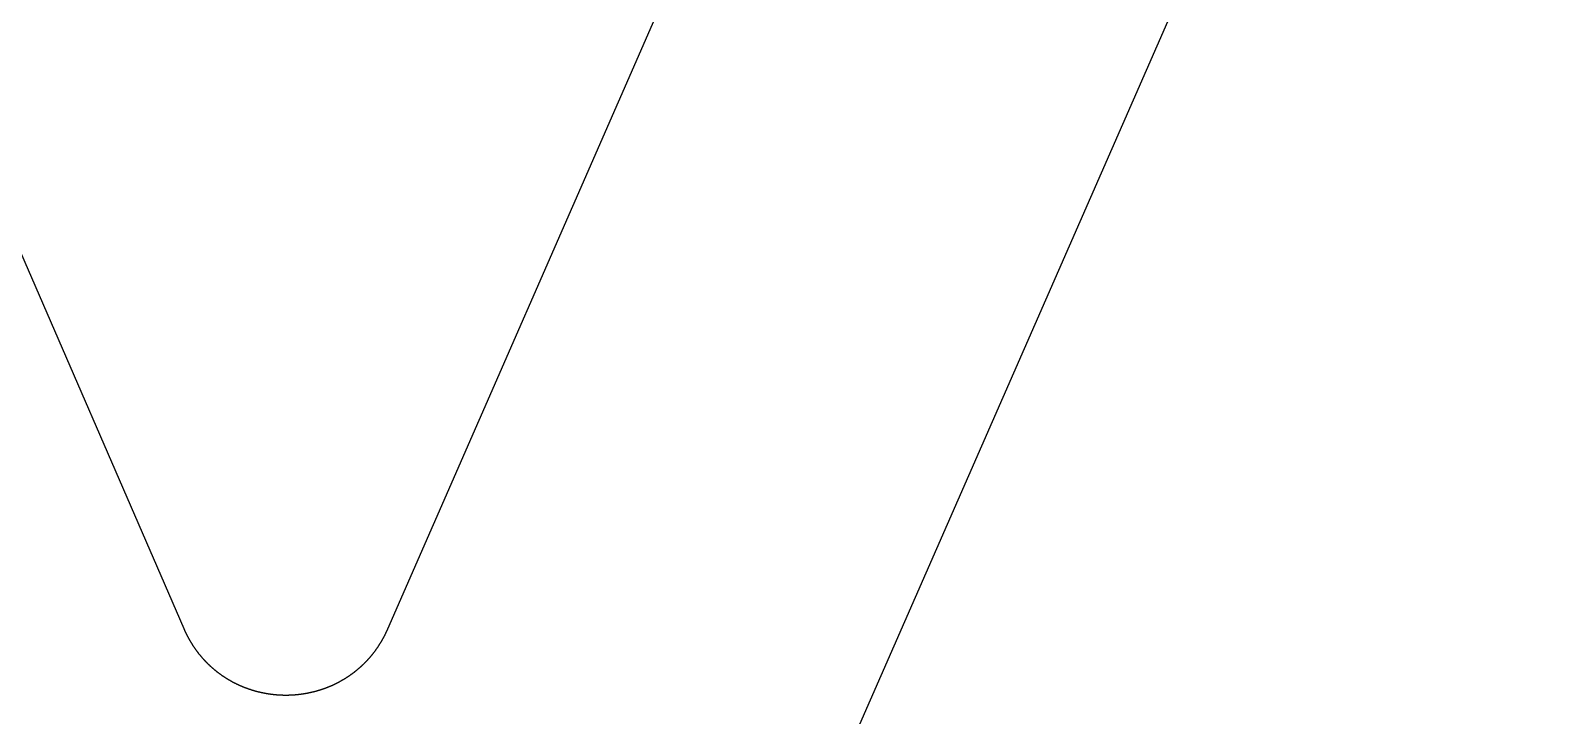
# Model space of a CAD drawing. Header units: millimetres. Extents: x -275 to 275, y -100 to 100.
# Drawn here: x -129.22 to -106.06, y -11.67 to -1.16 of the extents above; entities that cross this region are included whole.
import ezdxf

# ---------------------------------------------------------------- set-up
doc = ezdxf.new("R2010")
doc.units = ezdxf.units.MM

msp = doc.modelspace()

# ---------------------------------------------------------------- linework, layer by layer
for p, q in [((-123.745, -10.338), (-112.706, 14.894)), ((-137.747, 14.707), (-126.866, -10.334)), ((-106.063, 12.038), (-121.976, -24.248))]:
    msp.add_line(p, q)
msp.add_lwpolyline([(-123.745, -10.338), (-123.747, -10.342), (-123.749, -10.346), (-123.75, -10.35), (-123.752, -10.354), (-123.754, -10.358), (-123.756, -10.362), (-123.758, -10.366), (-123.76, -10.37), (-123.761, -10.374), (-123.763, -10.378), (-123.765, -10.382), (-123.767, -10.386), (-123.769, -10.39), (-123.771, -10.394), (-123.773, -10.398), (-123.775, -10.402), (-123.777, -10.406), (-123.778, -10.41), (-123.78, -10.414), (-123.782, -10.418), (-123.784, -10.422), (-123.786, -10.426), (-123.788, -10.43), (-123.79, -10.434), (-123.792, -10.438), (-123.794, -10.441), (-123.796, -10.445), (-123.798, -10.449), (-123.8, -10.453), (-123.802, -10.457), (-123.804, -10.461), (-123.806, -10.465), (-123.808, -10.468), (-123.81, -10.472), (-123.812, -10.476), (-123.814, -10.48), (-123.816, -10.484), (-123.819, -10.487), (-123.821, -10.491), (-123.823, -10.495), (-123.825, -10.499), (-123.827, -10.502), (-123.829, -10.506), (-123.831, -10.51), (-123.833, -10.514), (-123.835, -10.517), (-123.838, -10.521), (-123.84, -10.525), (-123.842, -10.528), (-123.844, -10.532), (-123.846, -10.536), (-123.848, -10.539), (-123.851, -10.543), (-123.853, -10.547), (-123.855, -10.55), (-123.857, -10.554), (-123.859, -10.558), (-123.862, -10.561), (-123.864, -10.565), (-123.866, -10.568), (-123.868, -10.572), (-123.871, -10.576), (-123.873, -10.579), (-123.875, -10.583), (-123.877, -10.586), (-123.88, -10.59), (-123.882, -10.593), (-123.884, -10.597), (-123.887, -10.6), (-123.889, -10.604), (-123.891, -10.607), (-123.893, -10.611), (-123.896, -10.614), (-123.898, -10.618), (-123.9, -10.621), (-123.903, -10.625), (-123.905, -10.628), (-123.908, -10.632), (-123.91, -10.635), (-123.912, -10.639), (-123.915, -10.642), (-123.917, -10.646), (-123.919, -10.649), (-123.922, -10.652), (-123.924, -10.656), (-123.927, -10.659), (-123.929, -10.662), (-123.932, -10.666), (-123.934, -10.669), (-123.936, -10.673), (-123.939, -10.676), (-123.941, -10.679), (-123.944, -10.683), (-123.946, -10.686), (-123.949, -10.689), (-123.951, -10.693), (-123.954, -10.696), (-123.956, -10.699), (-123.959, -10.702), (-123.961, -10.706), (-123.964, -10.709), (-123.966, -10.712), (-123.969, -10.715), (-123.971, -10.719), (-123.974, -10.722), (-123.976, -10.725), (-123.979, -10.728), (-123.981, -10.732), (-123.984, -10.735), (-123.987, -10.738), (-123.989, -10.741), (-123.992, -10.744), (-123.994, -10.747), (-123.997, -10.751), (-124, -10.754), (-124.002, -10.757), (-124.005, -10.76), (-124.007, -10.763), (-124.01, -10.766), (-124.013, -10.769), (-124.015, -10.772), (-124.018, -10.776), (-124.021, -10.779), (-124.023, -10.782), (-124.026, -10.785), (-124.029, -10.788), (-124.031, -10.791), (-124.034, -10.794), (-124.037, -10.797), (-124.039, -10.8), (-124.042, -10.803), (-124.045, -10.806), (-124.047, -10.809), (-124.05, -10.812), (-124.053, -10.815), (-124.056, -10.818), (-124.058, -10.821), (-124.061, -10.824), (-124.064, -10.827), (-124.067, -10.83), (-124.069, -10.833), (-124.072, -10.836), (-124.075, -10.839), (-124.078, -10.842), (-124.08, -10.844), (-124.083, -10.847), (-124.086, -10.85), (-124.089, -10.853), (-124.092, -10.856), (-124.094, -10.859), (-124.097, -10.862), (-124.1, -10.865), (-124.103, -10.867), (-124.106, -10.87), (-124.108, -10.873), (-124.111, -10.876), (-124.114, -10.879), (-124.117, -10.881), (-124.12, -10.884), (-124.123, -10.887), (-124.126, -10.89), (-124.128, -10.893), (-124.131, -10.895), (-124.134, -10.898), (-124.137, -10.901), (-124.14, -10.903), (-124.143, -10.906), (-124.146, -10.909), (-124.149, -10.912), (-124.152, -10.914), (-124.155, -10.917), (-124.158, -10.92), (-124.16, -10.922), (-124.163, -10.925), (-124.166, -10.928), (-124.169, -10.93), (-124.172, -10.933), (-124.175, -10.936), (-124.178, -10.938), (-124.181, -10.941), (-124.184, -10.943), (-124.187, -10.946), (-124.19, -10.949), (-124.193, -10.951), (-124.196, -10.954), (-124.199, -10.956), (-124.202, -10.959), (-124.205, -10.962), (-124.208, -10.964), (-124.211, -10.967), (-124.214, -10.969), (-124.217, -10.972), (-124.22, -10.974), (-124.223, -10.977), (-124.226, -10.979), (-124.229, -10.982), (-124.232, -10.984), (-124.235, -10.987), (-124.238, -10.989), (-124.242, -10.991), (-124.245, -10.994), (-124.248, -10.996), (-124.251, -10.999), (-124.254, -11.001), (-124.257, -11.004), (-124.26, -11.006), (-124.263, -11.008), (-124.266, -11.011), (-124.269, -11.013), (-124.272, -11.016), (-124.276, -11.018), (-124.279, -11.02), (-124.282, -11.023), (-124.285, -11.025), (-124.288, -11.027), (-124.291, -11.03), (-124.294, -11.032), (-124.298, -11.034), (-124.301, -11.037), (-124.304, -11.039), (-124.307, -11.041), (-124.31, -11.043), (-124.313, -11.046), (-124.317, -11.048), (-124.32, -11.05), (-124.323, -11.052), (-124.326, -11.055), (-124.329, -11.057), (-124.333, -11.059), (-124.336, -11.061), (-124.339, -11.063), (-124.342, -11.066), (-124.345, -11.068), (-124.349, -11.07), (-124.352, -11.072), (-124.355, -11.074), (-124.358, -11.077), (-124.362, -11.079), (-124.365, -11.081), (-124.368, -11.083), (-124.371, -11.085), (-124.375, -11.087), (-124.378, -11.089), (-124.381, -11.091), (-124.384, -11.093), (-124.388, -11.095), (-124.391, -11.098), (-124.394, -11.1), (-124.397, -11.102), (-124.401, -11.104), (-124.404, -11.106), (-124.407, -11.108), (-124.411, -11.11), (-124.414, -11.112), (-124.417, -11.114), (-124.421, -11.116), (-124.424, -11.118), (-124.427, -11.12), (-124.431, -11.122), (-124.434, -11.124), (-124.437, -11.126), (-124.441, -11.128), (-124.444, -11.13), (-124.447, -11.131), (-124.451, -11.133), (-124.454, -11.135), (-124.457, -11.137), (-124.461, -11.139), (-124.464, -11.141), (-124.467, -11.143), (-124.471, -11.145), (-124.474, -11.147), (-124.477, -11.148), (-124.481, -11.15), (-124.484, -11.152), (-124.488, -11.154), (-124.491, -11.156), (-124.494, -11.158), (-124.498, -11.159), (-124.501, -11.161), (-124.505, -11.163), (-124.508, -11.165), (-124.511, -11.167), (-124.515, -11.168), (-124.518, -11.17), (-124.522, -11.172), (-124.525, -11.174), (-124.529, -11.175), (-124.532, -11.177), (-124.535, -11.179), (-124.539, -11.18), (-124.542, -11.182), (-124.546, -11.184), (-124.549, -11.186), (-124.553, -11.187), (-124.556, -11.189), (-124.56, -11.191), (-124.563, -11.192), (-124.567, -11.194), (-124.57, -11.195), (-124.573, -11.197), (-124.577, -11.199), (-124.58, -11.2), (-124.584, -11.202), (-124.587, -11.204), (-124.591, -11.205), (-124.594, -11.207), (-124.598, -11.208), (-124.601, -11.21), (-124.605, -11.211), (-124.608, -11.213), (-124.612, -11.214), (-124.615, -11.216), (-124.619, -11.218), (-124.622, -11.219), (-124.626, -11.221), (-124.629, -11.222), (-124.633, -11.224), (-124.637, -11.225), (-124.64, -11.226), (-124.644, -11.228), (-124.647, -11.229), (-124.651, -11.231), (-124.654, -11.232), (-124.658, -11.234), (-124.661, -11.235), (-124.665, -11.237), (-124.668, -11.238), (-124.672, -11.239), (-124.676, -11.241), (-124.679, -11.242), (-124.683, -11.244), (-124.686, -11.245), (-124.69, -11.246), (-124.693, -11.248), (-124.697, -11.249), (-124.7, -11.25), (-124.704, -11.252), (-124.708, -11.253), (-124.711, -11.254), (-124.715, -11.255), (-124.718, -11.257), (-124.722, -11.258), (-124.726, -11.259), (-124.729, -11.261), (-124.733, -11.262), (-124.736, -11.263), (-124.74, -11.264), (-124.744, -11.266), (-124.747, -11.267), (-124.751, -11.268), (-124.754, -11.269), (-124.758, -11.27), (-124.762, -11.272), (-124.765, -11.273), (-124.769, -11.274), (-124.773, -11.275), (-124.776, -11.276), (-124.78, -11.277), (-124.783, -11.279), (-124.787, -11.28), (-124.791, -11.281), (-124.794, -11.282), (-124.798, -11.283), (-124.802, -11.284), (-124.805, -11.285), (-124.809, -11.286), (-124.813, -11.287), (-124.816, -11.289), (-124.82, -11.29), (-124.824, -11.291), (-124.827, -11.292), (-124.831, -11.293), (-124.835, -11.294), (-124.838, -11.295), (-124.842, -11.296), (-124.846, -11.297), (-124.849, -11.298), (-124.853, -11.299), (-124.857, -11.3), (-124.86, -11.301), (-124.864, -11.302), (-124.868, -11.303), (-124.871, -11.304), (-124.875, -11.305), (-124.879, -11.306), (-124.882, -11.306), (-124.886, -11.307), (-124.89, -11.308), (-124.893, -11.309), (-124.897, -11.31), (-124.901, -11.311), (-124.905, -11.312), (-124.908, -11.313), (-124.912, -11.314), (-124.916, -11.314), (-124.919, -11.315), (-124.923, -11.316), (-124.927, -11.317), (-124.93, -11.318), (-124.934, -11.319), (-124.938, -11.319), (-124.942, -11.32), (-124.945, -11.321), (-124.949, -11.322), (-124.953, -11.322), (-124.956, -11.323), (-124.96, -11.324), (-124.964, -11.325), (-124.968, -11.325), (-124.971, -11.326), (-124.975, -11.327), (-124.979, -11.328), (-124.983, -11.328), (-124.986, -11.329), (-124.99, -11.33), (-124.994, -11.33), (-124.998, -11.331), (-125.001, -11.332), (-125.005, -11.332), (-125.009, -11.333), (-125.012, -11.334), (-125.016, -11.334), (-125.02, -11.335), (-125.024, -11.335), (-125.027, -11.336), (-125.031, -11.337), (-125.035, -11.337), (-125.039, -11.338), (-125.042, -11.338), (-125.046, -11.339), (-125.05, -11.34), (-125.054, -11.34), (-125.057, -11.341), (-125.061, -11.341), (-125.065, -11.342), (-125.069, -11.342), (-125.073, -11.343), (-125.076, -11.343), (-125.08, -11.344), (-125.084, -11.344), (-125.088, -11.345), (-125.091, -11.345), (-125.095, -11.346), (-125.099, -11.346), (-125.103, -11.346), (-125.106, -11.347), (-125.11, -11.347), (-125.114, -11.348), (-125.118, -11.348), (-125.121, -11.349), (-125.125, -11.349), (-125.129, -11.349), (-125.133, -11.35), (-125.137, -11.35), (-125.14, -11.35), (-125.144, -11.351), (-125.148, -11.351), (-125.152, -11.351), (-125.155, -11.352), (-125.159, -11.352), (-125.163, -11.352), (-125.167, -11.353), (-125.171, -11.353), (-125.174, -11.353), (-125.178, -11.354), (-125.182, -11.354), (-125.186, -11.354), (-125.189, -11.354), (-125.193, -11.355), (-125.197, -11.355), (-125.201, -11.355), (-125.205, -11.355), (-125.208, -11.355), (-125.212, -11.356), (-125.216, -11.356), (-125.22, -11.356), (-125.224, -11.356), (-125.227, -11.356), (-125.231, -11.357), (-125.235, -11.357), (-125.239, -11.357), (-125.242, -11.357), (-125.246, -11.357), (-125.25, -11.357), (-125.254, -11.357), (-125.258, -11.357), (-125.261, -11.358), (-125.265, -11.358), (-125.269, -11.358), (-125.273, -11.358), (-125.277, -11.358), (-125.28, -11.358), (-125.284, -11.358), (-125.288, -11.358), (-125.292, -11.358), (-125.296, -11.358), (-125.299, -11.358), (-125.303, -11.358), (-125.307, -11.358), (-125.311, -11.358), (-125.314, -11.358), (-125.318, -11.358), (-125.322, -11.358), (-125.326, -11.358), (-125.33, -11.358), (-125.333, -11.358), (-125.337, -11.358), (-125.341, -11.358), (-125.345, -11.358), (-125.349, -11.358), (-125.352, -11.357), (-125.356, -11.357), (-125.36, -11.357), (-125.364, -11.357), (-125.368, -11.357), (-125.371, -11.357), (-125.375, -11.357), (-125.379, -11.357), (-125.383, -11.356), (-125.386, -11.356), (-125.39, -11.356), (-125.394, -11.356), (-125.398, -11.356), (-125.402, -11.355), (-125.405, -11.355), (-125.409, -11.355), (-125.413, -11.355), (-125.417, -11.355), (-125.421, -11.354), (-125.424, -11.354), (-125.428, -11.354), (-125.432, -11.354), (-125.436, -11.353), (-125.439, -11.353), (-125.443, -11.353), (-125.447, -11.352), (-125.451, -11.352), (-125.455, -11.352), (-125.458, -11.351), (-125.462, -11.351), (-125.466, -11.351), (-125.47, -11.35), (-125.473, -11.35), (-125.477, -11.35), (-125.481, -11.349), (-125.485, -11.349), (-125.489, -11.348), (-125.492, -11.348), (-125.496, -11.348), (-125.5, -11.347), (-125.504, -11.347), (-125.507, -11.346), (-125.511, -11.346), (-125.515, -11.345), (-125.519, -11.345), (-125.522, -11.345), (-125.526, -11.344), (-125.53, -11.344), (-125.534, -11.343), (-125.538, -11.343), (-125.541, -11.342), (-125.545, -11.342), (-125.549, -11.341), (-125.553, -11.341), (-125.556, -11.34), (-125.56, -11.339), (-125.564, -11.339), (-125.568, -11.338), (-125.571, -11.338), (-125.575, -11.337), (-125.579, -11.337), (-125.583, -11.336), (-125.586, -11.335), (-125.59, -11.335), (-125.594, -11.334), (-125.598, -11.334), (-125.601, -11.333), (-125.605, -11.332), (-125.609, -11.332), (-125.612, -11.331), (-125.616, -11.33), (-125.62, -11.33), (-125.624, -11.329), (-125.627, -11.328), (-125.631, -11.327), (-125.635, -11.327), (-125.639, -11.326), (-125.642, -11.325), (-125.646, -11.325), (-125.65, -11.324), (-125.654, -11.323), (-125.657, -11.322), (-125.661, -11.322), (-125.665, -11.321), (-125.668, -11.32), (-125.672, -11.319), (-125.676, -11.318), (-125.68, -11.318), (-125.683, -11.317), (-125.687, -11.316), (-125.691, -11.315), (-125.694, -11.314), (-125.698, -11.313), (-125.702, -11.313), (-125.705, -11.312), (-125.709, -11.311), (-125.713, -11.31), (-125.717, -11.309), (-125.72, -11.308), (-125.724, -11.307), (-125.728, -11.306), (-125.731, -11.305), (-125.735, -11.304), (-125.739, -11.304), (-125.742, -11.303), (-125.746, -11.302), (-125.75, -11.301), (-125.753, -11.3), (-125.757, -11.299), (-125.761, -11.298), (-125.764, -11.297), (-125.768, -11.296), (-125.772, -11.295), (-125.775, -11.294), (-125.779, -11.293), (-125.783, -11.292), (-125.786, -11.291), (-125.79, -11.289), (-125.794, -11.288), (-125.797, -11.287), (-125.801, -11.286), (-125.805, -11.285), (-125.808, -11.284), (-125.812, -11.283), (-125.816, -11.282), (-125.819, -11.281), (-125.823, -11.28), (-125.827, -11.278), (-125.83, -11.277), (-125.834, -11.276), (-125.837, -11.275), (-125.841, -11.274), (-125.845, -11.273), (-125.848, -11.271), (-125.852, -11.27), (-125.856, -11.269), (-125.859, -11.268), (-125.863, -11.267), (-125.866, -11.265), (-125.87, -11.264), (-125.874, -11.263), (-125.877, -11.262), (-125.881, -11.26), (-125.884, -11.259), (-125.888, -11.258), (-125.892, -11.257), (-125.895, -11.255), (-125.899, -11.254), (-125.902, -11.253), (-125.906, -11.251), (-125.909, -11.25), (-125.913, -11.249), (-125.917, -11.247), (-125.92, -11.246), (-125.924, -11.245), (-125.927, -11.243), (-125.931, -11.242), (-125.934, -11.241), (-125.938, -11.239), (-125.942, -11.238), (-125.945, -11.236), (-125.949, -11.235), (-125.952, -11.234), (-125.956, -11.232), (-125.959, -11.231), (-125.963, -11.229), (-125.966, -11.228), (-125.97, -11.226), (-125.973, -11.225), (-125.977, -11.223), (-125.98, -11.222), (-125.984, -11.22), (-125.988, -11.219), (-125.991, -11.217), (-125.995, -11.216), (-125.998, -11.214), (-126.002, -11.213), (-126.005, -11.211), (-126.009, -11.21), (-126.012, -11.208), (-126.016, -11.207), (-126.019, -11.205), (-126.023, -11.203), (-126.026, -11.202), (-126.03, -11.2), (-126.033, -11.199), (-126.036, -11.197), (-126.04, -11.195), (-126.043, -11.194), (-126.047, -11.192), (-126.05, -11.19), (-126.054, -11.189), (-126.057, -11.187), (-126.061, -11.185), (-126.064, -11.184), (-126.068, -11.182), (-126.071, -11.18), (-126.074, -11.179), (-126.078, -11.177), (-126.081, -11.175), (-126.085, -11.173), (-126.088, -11.172), (-126.092, -11.17), (-126.095, -11.168), (-126.098, -11.166), (-126.102, -11.165), (-126.105, -11.163), (-126.109, -11.161), (-126.112, -11.159), (-126.115, -11.157), (-126.119, -11.156), (-126.122, -11.154), (-126.126, -11.152), (-126.129, -11.15), (-126.132, -11.148), (-126.136, -11.146), (-126.139, -11.145), (-126.143, -11.143), (-126.146, -11.141), (-126.149, -11.139), (-126.153, -11.137), (-126.156, -11.135), (-126.159, -11.133), (-126.163, -11.131), (-126.166, -11.129), (-126.169, -11.127), (-126.173, -11.125), (-126.176, -11.123), (-126.179, -11.122), (-126.183, -11.12), (-126.186, -11.118), (-126.189, -11.116), (-126.193, -11.114), (-126.196, -11.112), (-126.199, -11.11), (-126.203, -11.108), (-126.206, -11.106), (-126.209, -11.103), (-126.212, -11.101), (-126.216, -11.099), (-126.219, -11.097), (-126.222, -11.095), (-126.226, -11.093), (-126.229, -11.091), (-126.232, -11.089), (-126.235, -11.087), (-126.239, -11.085), (-126.242, -11.083), (-126.245, -11.081), (-126.248, -11.078), (-126.252, -11.076), (-126.255, -11.074), (-126.258, -11.072), (-126.261, -11.07), (-126.264, -11.068), (-126.268, -11.065), (-126.271, -11.063), (-126.274, -11.061), (-126.277, -11.059), (-126.281, -11.057), (-126.284, -11.054), (-126.287, -11.052), (-126.29, -11.05), (-126.293, -11.048), (-126.296, -11.045), (-126.3, -11.043), (-126.303, -11.041), (-126.306, -11.039), (-126.309, -11.036), (-126.312, -11.034), (-126.315, -11.032), (-126.319, -11.029), (-126.322, -11.027), (-126.325, -11.025), (-126.328, -11.022), (-126.331, -11.02), (-126.334, -11.018), (-126.337, -11.015), (-126.34, -11.013), (-126.344, -11.011), (-126.347, -11.008), (-126.35, -11.006), (-126.353, -11.003), (-126.356, -11.001), (-126.359, -10.999), (-126.362, -10.996), (-126.365, -10.994), (-126.368, -10.991), (-126.371, -10.989), (-126.374, -10.986), (-126.377, -10.984), (-126.381, -10.981), (-126.384, -10.979), (-126.387, -10.976), (-126.39, -10.974), (-126.393, -10.971), (-126.396, -10.969), (-126.399, -10.966), (-126.402, -10.964), (-126.405, -10.961), (-126.408, -10.959), (-126.411, -10.956), (-126.414, -10.954), (-126.417, -10.951), (-126.42, -10.948), (-126.423, -10.946), (-126.426, -10.943), (-126.429, -10.941), (-126.432, -10.938), (-126.435, -10.935), (-126.438, -10.933), (-126.441, -10.93), (-126.443, -10.928), (-126.446, -10.925), (-126.449, -10.922), (-126.452, -10.92), (-126.455, -10.917), (-126.458, -10.914), (-126.461, -10.911), (-126.464, -10.909), (-126.467, -10.906), (-126.47, -10.903), (-126.473, -10.901), (-126.476, -10.898), (-126.478, -10.895), (-126.481, -10.892), (-126.484, -10.89), (-126.487, -10.887), (-126.49, -10.884), (-126.493, -10.881), (-126.496, -10.878), (-126.498, -10.876), (-126.501, -10.873), (-126.504, -10.87), (-126.507, -10.867), (-126.51, -10.864), (-126.513, -10.861), (-126.515, -10.859), (-126.518, -10.856), (-126.521, -10.853), (-126.524, -10.85), (-126.527, -10.847), (-126.529, -10.844), (-126.532, -10.841), (-126.535, -10.838), (-126.538, -10.836), (-126.54, -10.833), (-126.543, -10.83), (-126.546, -10.827), (-126.549, -10.824), (-126.551, -10.821), (-126.554, -10.818), (-126.557, -10.815), (-126.56, -10.812), (-126.562, -10.809), (-126.565, -10.806), (-126.568, -10.803), (-126.57, -10.8), (-126.573, -10.797), (-126.576, -10.794), (-126.578, -10.791), (-126.581, -10.788), (-126.584, -10.785), (-126.586, -10.782), (-126.589, -10.779), (-126.592, -10.775), (-126.594, -10.772), (-126.597, -10.769), (-126.6, -10.766), (-126.602, -10.763), (-126.605, -10.76), (-126.608, -10.757), (-126.61, -10.754), (-126.613, -10.75), (-126.615, -10.747), (-126.618, -10.744), (-126.621, -10.741), (-126.623, -10.738), (-126.626, -10.735), (-126.628, -10.731), (-126.631, -10.728), (-126.633, -10.725), (-126.636, -10.722), (-126.638, -10.719), (-126.641, -10.715), (-126.643, -10.712), (-126.646, -10.709), (-126.648, -10.706), (-126.651, -10.702), (-126.653, -10.699), (-126.656, -10.696), (-126.658, -10.692), (-126.661, -10.689), (-126.663, -10.686), (-126.666, -10.683), (-126.668, -10.679), (-126.671, -10.676), (-126.673, -10.672), (-126.676, -10.669), (-126.678, -10.666), (-126.681, -10.662), (-126.683, -10.659), (-126.685, -10.656), (-126.688, -10.652), (-126.69, -10.649), (-126.693, -10.645), (-126.695, -10.642), (-126.697, -10.639), (-126.7, -10.635), (-126.702, -10.632), (-126.704, -10.628), (-126.707, -10.625), (-126.709, -10.621), (-126.711, -10.618), (-126.714, -10.614), (-126.716, -10.611), (-126.718, -10.607), (-126.721, -10.604), (-126.723, -10.6), (-126.725, -10.597), (-126.728, -10.593), (-126.73, -10.59), (-126.732, -10.586), (-126.734, -10.583), (-126.737, -10.579), (-126.739, -10.576), (-126.741, -10.572), (-126.743, -10.568), (-126.746, -10.565), (-126.748, -10.561), (-126.75, -10.558), (-126.752, -10.554), (-126.755, -10.55), (-126.757, -10.547), (-126.759, -10.543), (-126.761, -10.539), (-126.763, -10.536), (-126.766, -10.532), (-126.768, -10.528), (-126.77, -10.525), (-126.772, -10.521), (-126.774, -10.517), (-126.776, -10.514), (-126.778, -10.51), (-126.781, -10.506), (-126.783, -10.502), (-126.785, -10.499), (-126.787, -10.495), (-126.789, -10.491), (-126.791, -10.487), (-126.793, -10.484), (-126.795, -10.48), (-126.797, -10.476), (-126.799, -10.472), (-126.801, -10.468), (-126.803, -10.465), (-126.805, -10.461), (-126.807, -10.457), (-126.809, -10.453), (-126.811, -10.449), (-126.813, -10.445), (-126.815, -10.442), (-126.817, -10.438), (-126.819, -10.434), (-126.821, -10.43), (-126.823, -10.426), (-126.825, -10.422), (-126.827, -10.418), (-126.829, -10.414), (-126.831, -10.41), (-126.833, -10.406), (-126.835, -10.402), (-126.837, -10.398), (-126.839, -10.395), (-126.841, -10.391), (-126.842, -10.387), (-126.844, -10.383), (-126.846, -10.379), (-126.848, -10.375), (-126.85, -10.371), (-126.852, -10.367), (-126.854, -10.363), (-126.855, -10.358), (-126.857, -10.354), (-126.859, -10.35), (-126.861, -10.346), (-126.863, -10.342), (-126.864, -10.338), (-126.866, -10.334)])

doc.saveas('drawing.dxf')
